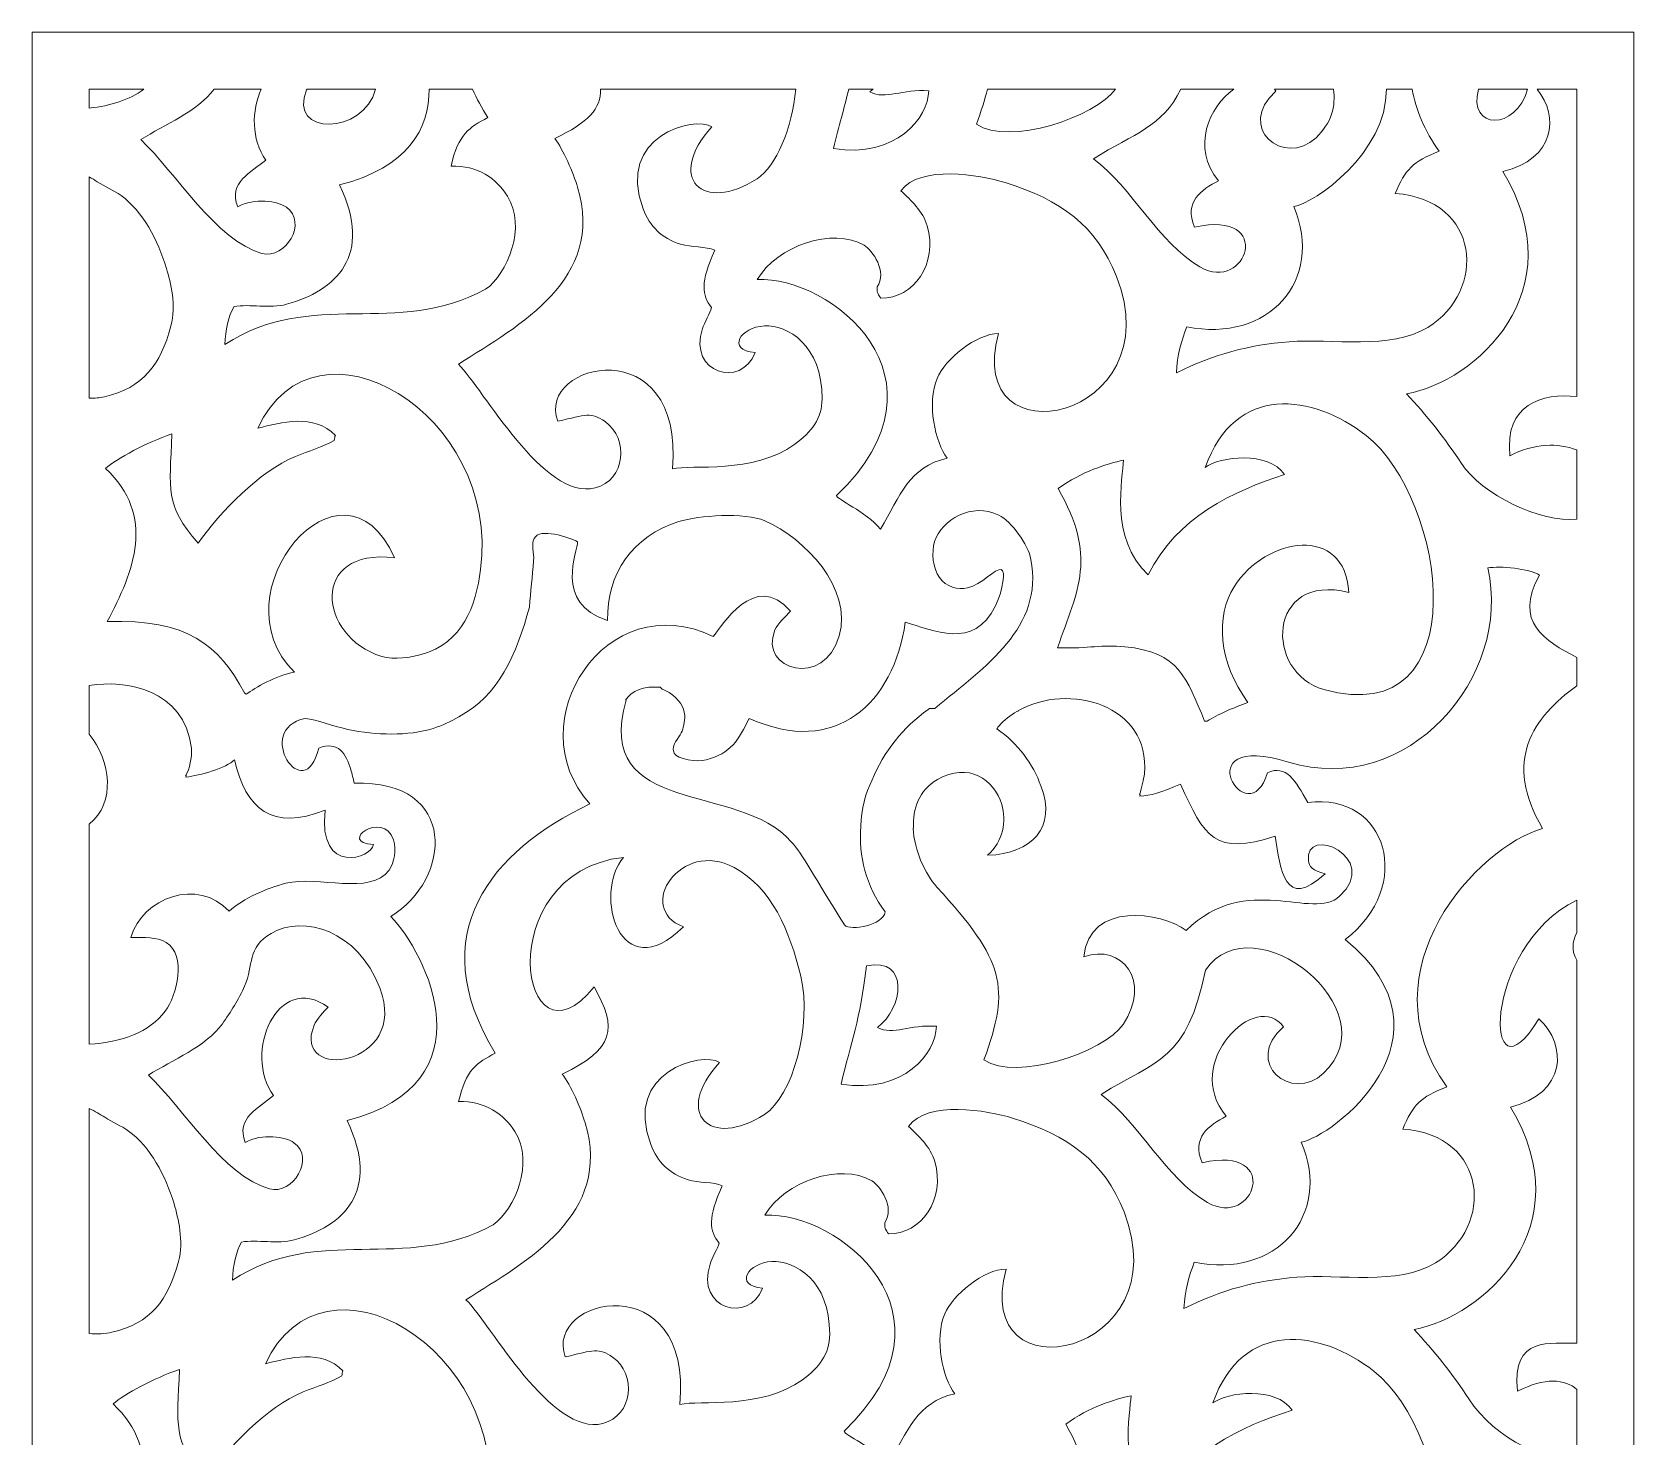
# Model space of a CAD drawing. Header units: centimetres. Extents: x 12.3 to 27.5, y -9.5 to 9.5.
# Drawn here: x 12.27 to 19.52, y 3.13 to 9.5 of the extents above; entities that cross this region are included whole.
import ezdxf

# ---------------------------------------------------------------- set-up
doc = ezdxf.new("R2010")
doc.units = ezdxf.units.CM
doc.header["$MEASUREMENT"] = 0
doc.layers.add('layer 1', color=7, linetype='Continuous')

msp = doc.modelspace()

# ---------------------------------------------------------------- linework, layer by layer
at = {"layer": 'layer 1', "color": 7, "lineweight": 9}
for points, knots in [([(12.26773, -9.50001), (12.26773, -9.50001), (12.26773, 9.50001), (12.26773, 9.50001), (12.26773, 9.50001), (12.26773, 9.50001), (19.52228, 9.50001), (19.52228, 9.50001), (19.52228, 9.50001), (19.52228, 9.50001), (19.52228, -9.50001), (19.52228, -9.50001), (19.52228, -9.50001), (19.52228, -9.50001), (12.26773, -9.50001), (12.26773, -9.50001)], [0, 0, 0, 0, 0.2, 0.2, 0.2, 0.2, 0.4, 0.4, 0.4, 0.4, 0.6, 0.6, 0.6, 0.6, 1, 1, 1, 1]), ([(12.52682, 9.15568), (12.62409, 9.16544), (12.70903, 9.19218), (12.77406, 9.24092), (12.77406, 9.24092), (12.77406, 9.24092), (12.52682, 9.24092), (12.52682, 9.24092), (12.52682, 9.24092), (12.52682, 9.24092), (12.52682, 9.15568), (12.52682, 9.15568)], [0, 0, 0, 0, 0.25, 0.25, 0.25, 0.25, 0.5, 0.5, 0.5, 0.5, 1, 1, 1, 1]), ([(13.09205, 9.24092), (13.01549, 9.13972), (12.86862, 9.08071), (12.76016, 9.01272), (12.76016, 9.01272), (12.91635, 8.86561), (13.10324, 8.5523), (13.3089, 8.49733), (13.3089, 8.49733), (13.41545, 8.46884), (13.51722, 8.63668), (13.41971, 8.70654), (13.41971, 8.70654), (13.38156, 8.73387), (13.27567, 8.75042), (13.19895, 8.70823), (13.19895, 8.70823), (13.15509, 8.81901), (13.26, 8.86358), (13.32647, 8.91979), (13.32647, 8.91979), (13.26048, 9.01273), (13.26133, 9.14535), (13.30554, 9.24092), (13.30554, 9.24092), (13.30554, 9.24092), (13.09205, 9.24092), (13.09205, 9.24092)], [0, 0, 0, 0, 0.125, 0.125, 0.125, 0.125, 0.25, 0.25, 0.25, 0.25, 0.375, 0.375, 0.375, 0.375, 0.5, 0.5, 0.5, 0.5, 0.625, 0.625, 0.625, 0.625, 0.75, 0.75, 0.75, 0.75, 1, 1, 1, 1]), ([(14.06639, 9.24092), (14.06753, 9.06187), (13.97056, 8.8875), (13.65993, 8.80735), (13.65993, 8.80735), (13.81548, 8.48544), (13.64254, 8.32763), (13.42032, 8.26637), (13.42032, 8.26637), (13.34626, 8.24595), (13.25228, 8.26873), (13.1824, 8.25643), (13.1824, 8.25643), (13.15693, 8.21361), (13.14345, 8.14906), (13.14109, 8.08398), (13.14109, 8.08398), (13.53362, 8.34151), (13.91743, 8.11467), (14.32204, 8.3346), (14.32204, 8.3346), (14.42071, 8.40444), (14.50856, 8.61694), (14.42049, 8.75673), (14.42049, 8.75673), (14.36975, 8.83727), (14.28584, 8.89594), (14.1655, 8.89281), (14.1655, 8.89281), (14.19785, 9.03883), (14.24882, 9.06818), (14.33154, 9.11252), (14.33154, 9.11252), (14.30445, 9.15638), (14.28173, 9.19917), (14.26295, 9.24092), (14.26295, 9.24092), (14.26295, 9.24092), (14.06639, 9.24092), (14.06639, 9.24092)], [0, 0, 0, 0, 0.0909091, 0.0909091, 0.0909091, 0.0909091, 0.1818182, 0.1818182, 0.1818182, 0.1818182, 0.2727273, 0.2727273, 0.2727273, 0.2727273, 0.3636364, 0.3636364, 0.3636364, 0.3636364, 0.4545455, 0.4545455, 0.4545455, 0.4545455, 0.5454545, 0.5454545, 0.5454545, 0.5454545, 0.6363636, 0.6363636, 0.6363636, 0.6363636, 0.7272727, 0.7272727, 0.7272727, 0.7272727, 0.8181818, 0.8181818, 0.8181818, 0.8181818, 1, 1, 1, 1]), ([(13.51199, 9.24092), (13.51165, 9.24016), (13.51132, 9.23941), (13.51102, 9.23867), (13.51102, 9.23867), (13.42337, 9.02571), (13.77009, 9.03433), (13.8239, 9.24092), (13.8239, 9.24092), (13.8239, 9.24092), (13.51199, 9.24092), (13.51199, 9.24092)], [0, 0, 0, 0, 0.25, 0.25, 0.25, 0.25, 0.5, 0.5, 0.5, 0.5, 1, 1, 1, 1]), ([(14.84221, 9.24092), (14.8461, 9.15436), (14.7855, 9.08945), (14.63491, 9.01758), (14.63491, 9.01758), (14.67369, 8.96733), (14.71903, 8.86238), (14.73853, 8.79648), (14.73853, 8.79648), (14.86143, 8.38094), (14.47931, 8.17206), (14.19847, 7.99539), (14.19847, 7.99539), (14.31121, 7.88387), (14.5842, 7.37512), (14.81797, 7.43466), (14.81797, 7.43466), (14.95503, 7.46956), (14.9727, 7.65842), (14.86281, 7.73493), (14.86281, 7.73493), (14.7994, 7.77907), (14.77779, 7.76693), (14.64814, 7.73629), (14.64814, 7.73629), (14.54857, 8.00639), (15.22434, 8.15497), (15.16753, 7.52094), (15.16753, 7.52094), (15.25539, 7.54174), (15.53356, 7.49566), (15.72256, 7.63274), (15.72256, 7.63274), (15.7982, 7.68762), (15.84526, 7.74971), (15.84572, 7.83855), (15.84572, 7.83855), (15.84698, 8.08355), (15.68742, 8.17304), (15.58409, 8.16861), (15.58409, 8.16861), (15.47748, 8.16405), (15.40865, 8.05964), (15.54203, 8.04738), (15.54203, 8.04738), (15.48074, 7.88526), (15.23756, 7.95199), (15.30386, 8.15673), (15.30386, 8.15673), (15.31132, 8.17977), (15.33842, 8.22948), (15.34535, 8.25161), (15.34535, 8.25161), (15.30061, 8.30706), (15.29352, 8.3658), (15.35934, 8.51153), (15.35934, 8.51153), (15.32018, 8.53007), (15.25184, 8.52391), (15.20477, 8.53864), (15.20477, 8.53864), (15.11799, 8.56579), (15.06625, 8.61871), (15.0356, 8.69863), (15.0356, 8.69863), (14.90852, 9.02998), (15.27116, 9.12183), (15.34654, 9.07037), (15.34654, 9.07037), (15.13589, 8.83801), (15.30473, 8.67655), (15.55101, 8.83515), (15.55101, 8.83515), (15.63885, 8.89171), (15.70974, 9.06533), (15.72641, 9.24092), (15.72641, 9.24092), (15.72641, 9.24092), (14.84221, 9.24092), (14.84221, 9.24092)], [0, 0, 0, 0, 0.047619, 0.047619, 0.047619, 0.047619, 0.0952381, 0.0952381, 0.0952381, 0.0952381, 0.1428571, 0.1428571, 0.1428571, 0.1428571, 0.1904762, 0.1904762, 0.1904762, 0.1904762, 0.2380952, 0.2380952, 0.2380952, 0.2380952, 0.2857143, 0.2857143, 0.2857143, 0.2857143, 0.3333333, 0.3333333, 0.3333333, 0.3333333, 0.3809524, 0.3809524, 0.3809524, 0.3809524, 0.4285714, 0.4285714, 0.4285714, 0.4285714, 0.4761905, 0.4761905, 0.4761905, 0.4761905, 0.5238095, 0.5238095, 0.5238095, 0.5238095, 0.5714286, 0.5714286, 0.5714286, 0.5714286, 0.6190476, 0.6190476, 0.6190476, 0.6190476, 0.6666667, 0.6666667, 0.6666667, 0.6666667, 0.7142857, 0.7142857, 0.7142857, 0.7142857, 0.7619048, 0.7619048, 0.7619048, 0.7619048, 0.8095238, 0.8095238, 0.8095238, 0.8095238, 0.8571429, 0.8571429, 0.8571429, 0.8571429, 0.9047619, 0.9047619, 0.9047619, 0.9047619, 1, 1, 1, 1]), ([(15.9663, 9.24092), (15.94551, 9.15335), (15.92234, 9.07788), (15.89739, 8.97177), (15.89739, 8.97177), (16.18255, 8.92801), (16.32591, 9.11178), (16.32894, 9.23405), (16.32894, 9.23405), (16.20897, 9.24446), (16.13414, 9.19003), (16.06153, 9.22929), (16.06153, 9.22929), (16.06664, 9.23286), (16.07159, 9.23676), (16.07637, 9.24092), (16.07637, 9.24092), (16.07637, 9.24092), (15.9663, 9.24092), (15.9663, 9.24092)], [0, 0, 0, 0, 0.1666667, 0.1666667, 0.1666667, 0.1666667, 0.3333333, 0.3333333, 0.3333333, 0.3333333, 0.5, 0.5, 0.5, 0.5, 0.6666667, 0.6666667, 0.6666667, 0.6666667, 1, 1, 1, 1]), ([(16.59399, 9.24092), (16.58265, 9.19308), (16.56593, 9.14088), (16.54454, 9.08181), (16.54454, 9.08181), (16.6918, 8.98286), (17.08453, 9.11508), (17.17363, 9.24092), (17.17363, 9.24092), (17.17363, 9.24092), (16.59399, 9.24092), (16.59399, 9.24092)], [0, 0, 0, 0, 0.25, 0.25, 0.25, 0.25, 0.5, 0.5, 0.5, 0.5, 1, 1, 1, 1]), ([(17.47042, 9.24092), (17.38551, 9.06901), (17.26158, 9.04236), (17.0747, 8.92556), (17.0747, 8.92556), (17.25034, 8.79319), (17.36959, 8.54502), (17.55669, 8.43591), (17.55669, 8.43591), (17.76782, 8.31279), (17.89893, 8.69838), (17.53212, 8.61599), (17.53212, 8.61599), (17.48336, 8.73018), (17.56207, 8.78516), (17.64147, 8.82619), (17.64147, 8.82619), (17.51574, 8.97784), (17.59928, 9.16272), (17.70956, 9.24092), (17.70956, 9.24092), (17.70956, 9.24092), (17.47042, 9.24092), (17.47042, 9.24092)], [0, 0, 0, 0, 0.1428571, 0.1428571, 0.1428571, 0.1428571, 0.2857143, 0.2857143, 0.2857143, 0.2857143, 0.4285714, 0.4285714, 0.4285714, 0.4285714, 0.5714286, 0.5714286, 0.5714286, 0.5714286, 0.7142857, 0.7142857, 0.7142857, 0.7142857, 1, 1, 1, 1]), ([(18.40124, 9.24092), (18.40282, 8.95303), (18.07714, 8.72397), (17.98149, 8.70958), (17.98149, 8.70958), (18.12298, 8.37476), (17.86565, 8.08947), (17.49682, 8.1647), (17.49682, 8.1647), (17.47428, 8.10479), (17.45268, 8.0346), (17.44994, 7.95586), (17.44994, 7.95586), (17.62377, 8.04093), (17.77666, 8.08248), (17.9609, 8.09707), (17.9609, 8.09707), (18.1518, 8.11218), (18.42028, 8.05821), (18.58855, 8.16197), (18.58855, 8.16197), (18.8578, 8.32797), (18.82697, 8.74082), (18.44129, 8.76841), (18.44129, 8.76841), (18.48569, 8.87679), (18.52084, 8.91371), (18.64029, 8.95981), (18.64029, 8.95981), (18.57337, 9.05372), (18.53457, 9.14832), (18.51748, 9.24092), (18.51748, 9.24092), (18.51748, 9.24092), (18.40124, 9.24092), (18.40124, 9.24092)], [0, 0, 0, 0, 0.1, 0.1, 0.1, 0.1, 0.2, 0.2, 0.2, 0.2, 0.3, 0.3, 0.3, 0.3, 0.4, 0.4, 0.4, 0.4, 0.5, 0.5, 0.5, 0.5, 0.6, 0.6, 0.6, 0.6, 0.7, 0.7, 0.7, 0.7, 0.8, 0.8, 0.8, 0.8, 1, 1, 1, 1]), ([(17.89368, 9.24092), (17.89615, 9.23799), (17.89856, 9.23495), (17.90087, 9.23166), (17.90087, 9.23166), (17.71573, 9.06959), (17.93766, 8.88389), (18.08235, 9.02107), (18.08235, 9.02107), (18.15259, 9.08765), (18.17331, 9.16506), (18.16109, 9.24092), (18.16109, 9.24092), (18.16109, 9.24092), (17.89368, 9.24092), (17.89368, 9.24092)], [0, 0, 0, 0, 0.2, 0.2, 0.2, 0.2, 0.4, 0.4, 0.4, 0.4, 0.6, 0.6, 0.6, 0.6, 1, 1, 1, 1]), ([(19.0835, 9.24092), (19.18525, 9.11776), (19.16437, 8.92329), (18.92828, 8.86817), (18.92828, 8.86817), (19.25724, 8.32515), (18.80529, 7.91711), (18.49196, 7.8606), (18.49196, 7.8606), (18.57957, 7.76888), (18.67088, 7.65327), (18.74055, 7.54562), (18.74055, 7.54562), (18.83272, 7.40318), (19.10086, 7.27695), (19.26319, 7.29275), (19.26319, 7.29275), (19.26319, 7.29275), (19.26319, 7.60655), (19.26319, 7.60655), (19.26319, 7.60655), (19.18054, 7.63993), (19.0688, 7.6367), (18.96079, 7.58066), (18.96079, 7.58066), (18.93343, 7.8138), (19.10825, 7.86564), (19.26319, 7.84809), (19.26319, 7.84809), (19.26319, 7.84809), (19.26319, 9.24092), (19.26319, 9.24092), (19.26319, 9.24092), (19.26319, 9.24092), (19.0835, 9.24092), (19.0835, 9.24092)], [0, 0, 0, 0, 0.1, 0.1, 0.1, 0.1, 0.2, 0.2, 0.2, 0.2, 0.3, 0.3, 0.3, 0.3, 0.4, 0.4, 0.4, 0.4, 0.5, 0.5, 0.5, 0.5, 0.6, 0.6, 0.6, 0.6, 0.7, 0.7, 0.7, 0.7, 0.8, 0.8, 0.8, 0.8, 1, 1, 1, 1]), ([(18.81832, 9.24092), (18.76843, 9.05634), (18.98915, 9.05101), (19.04037, 9.24092), (19.04037, 9.24092), (19.04037, 9.24092), (18.81832, 9.24092), (18.81832, 9.24092)], [0, 0, 0, 0, 0.3333333, 0.3333333, 0.3333333, 0.3333333, 1, 1, 1, 1]), ([(15.5521, 8.37829), (15.8803, 8.3958), (16.46833, 7.93448), (15.91103, 7.39982), (15.91103, 7.39982), (15.91235, 7.38144), (16.04103, 7.32994), (16.11018, 7.24823), (16.11018, 7.24823), (16.19946, 7.39986), (16.23949, 7.53051), (16.41201, 7.5693), (16.41201, 7.5693), (16.35698, 7.64059), (16.31979, 7.81779), (16.36658, 7.93095), (16.36658, 7.93095), (16.40216, 8.01705), (16.54476, 8.13454), (16.6449, 8.13399), (16.6449, 8.13399), (16.48159, 7.54208), (17.43476, 7.7382), (17.17877, 8.39276), (17.17877, 8.39276), (17.08893, 8.62244), (16.92453, 8.74065), (16.6743, 8.81784), (16.6743, 8.81784), (16.55825, 8.85362), (16.28967, 8.89968), (16.20274, 8.78061), (16.20274, 8.78061), (16.24836, 8.73698), (16.30203, 8.68908), (16.3217, 8.622), (16.3217, 8.622), (16.37186, 8.45099), (16.26027, 8.29099), (16.11165, 8.29432), (16.11165, 8.29432), (16.10066, 8.31173), (16.09402, 8.31338), (16.09478, 8.34504), (16.09478, 8.34504), (16.14285, 8.41264), (16.07345, 8.51203), (16.03604, 8.53396), (16.03604, 8.53396), (15.89412, 8.61713), (15.64144, 8.53185), (15.5521, 8.37829)], [0, 0, 0, 0, 0.0714286, 0.0714286, 0.0714286, 0.0714286, 0.1428571, 0.1428571, 0.1428571, 0.1428571, 0.2142857, 0.2142857, 0.2142857, 0.2142857, 0.2857143, 0.2857143, 0.2857143, 0.2857143, 0.3571429, 0.3571429, 0.3571429, 0.3571429, 0.4285714, 0.4285714, 0.4285714, 0.4285714, 0.5, 0.5, 0.5, 0.5, 0.5714286, 0.5714286, 0.5714286, 0.5714286, 0.6428571, 0.6428571, 0.6428571, 0.6428571, 0.7142857, 0.7142857, 0.7142857, 0.7142857, 0.7857143, 0.7857143, 0.7857143, 0.7857143, 0.8571429, 0.8571429, 0.8571429, 0.8571429, 1, 1, 1, 1]), ([(12.52682, 7.8406), (12.55103, 7.8405), (12.57443, 7.84298), (12.59551, 7.84779), (12.59551, 7.84779), (12.77047, 7.88769), (12.85044, 7.99326), (12.89674, 8.16838), (12.89674, 8.16838), (12.92111, 8.26057), (12.89618, 8.36507), (12.87653, 8.42933), (12.87653, 8.42933), (12.83718, 8.55804), (12.76992, 8.68709), (12.67094, 8.75936), (12.67094, 8.75936), (12.63676, 8.7843), (12.59925, 8.79795), (12.56302, 8.82173), (12.56302, 8.82173), (12.55158, 8.82923), (12.53946, 8.83646), (12.52682, 8.84343), (12.52682, 8.84343), (12.52682, 8.84343), (12.52682, 7.8406), (12.52682, 7.8406)], [0, 0, 0, 0, 0.125, 0.125, 0.125, 0.125, 0.25, 0.25, 0.25, 0.25, 0.375, 0.375, 0.375, 0.375, 0.5, 0.5, 0.5, 0.5, 0.625, 0.625, 0.625, 0.625, 0.75, 0.75, 0.75, 0.75, 1, 1, 1, 1]), ([(12.60026, 7.52331), (12.83083, 7.30721), (12.72864, 7.05634), (12.60849, 6.82871), (12.60849, 6.82871), (12.97007, 6.84175), (13.1136, 6.72255), (13.22989, 6.50613), (13.22989, 6.50613), (13.23199, 6.50375), (13.23426, 6.50155), (13.23676, 6.49956), (13.23676, 6.49956), (13.28007, 6.52832), (13.37102, 6.58611), (13.45642, 6.59973), (13.45642, 6.59973), (13.09226, 6.95587), (13.67453, 7.6482), (13.90926, 7.11828), (13.90926, 7.11828), (13.52382, 7.16394), (13.56083, 6.76085), (13.85126, 6.67105), (13.85126, 6.67105), (13.90884, 6.65325), (13.98544, 6.66757), (14.02966, 6.67983), (14.02966, 6.67983), (14.21866, 6.7322), (14.27805, 6.9004), (14.29905, 7.06436), (14.29905, 7.06436), (14.38987, 7.77354), (13.55071, 8.26894), (13.29052, 7.70525), (13.29052, 7.70525), (13.39546, 7.73122), (13.54528, 7.77331), (13.64137, 7.67277), (13.64137, 7.67277), (13.63757, 7.6682), (13.63934, 7.65781), (13.63618, 7.65002), (13.63618, 7.65002), (13.58423, 7.61945), (13.52071, 7.60258), (13.46057, 7.57721), (13.46057, 7.57721), (13.29493, 7.50734), (13.12487, 7.33026), (13.0198, 7.18449), (13.0198, 7.18449), (12.86661, 7.36099), (12.89204, 7.42166), (12.9009, 7.67892), (12.9009, 7.67892), (12.78785, 7.64184), (12.65166, 7.56684), (12.60026, 7.52331)], [0, 0, 0, 0, 0.0625, 0.0625, 0.0625, 0.0625, 0.125, 0.125, 0.125, 0.125, 0.1875, 0.1875, 0.1875, 0.1875, 0.25, 0.25, 0.25, 0.25, 0.3125, 0.3125, 0.3125, 0.3125, 0.375, 0.375, 0.375, 0.375, 0.4375, 0.4375, 0.4375, 0.4375, 0.5, 0.5, 0.5, 0.5, 0.5625, 0.5625, 0.5625, 0.5625, 0.625, 0.625, 0.625, 0.625, 0.6875, 0.6875, 0.6875, 0.6875, 0.75, 0.75, 0.75, 0.75, 0.8125, 0.8125, 0.8125, 0.8125, 0.875, 0.875, 0.875, 0.875, 1, 1, 1, 1]), ([(16.91468, 7.43158), (17.09131, 7.12389), (17.00661, 6.97778), (16.91122, 6.7099), (16.91122, 6.7099), (17.06339, 6.70584), (17.10624, 6.72612), (17.2173, 6.71515), (17.2173, 6.71515), (17.46292, 6.69092), (17.49685, 6.57354), (17.57806, 6.37785), (17.57806, 6.37785), (17.58167, 6.37747), (17.58549, 6.37742), (17.58934, 6.37766), (17.58934, 6.37766), (17.63565, 6.40741), (17.711, 6.44057), (17.77414, 6.46223), (17.77414, 6.46223), (17.63898, 6.64507), (17.62836, 6.85419), (17.71122, 6.98619), (17.71122, 6.98619), (17.85484, 7.215), (18.21494, 7.26894), (18.23105, 6.96126), (18.23105, 6.96126), (17.85997, 7.0534), (17.84625, 6.59669), (18.11839, 6.52124), (18.11839, 6.52124), (18.81944, 6.3269), (18.67375, 7.38597), (18.31005, 7.67172), (18.31005, 7.67172), (18.06912, 7.86097), (17.71572, 7.90906), (17.58076, 7.52743), (17.58076, 7.52743), (17.64576, 7.57689), (17.86728, 7.60409), (17.9397, 7.49464), (17.9397, 7.49464), (17.70976, 7.42184), (17.44988, 7.30011), (17.32283, 7.04072), (17.32283, 7.04072), (17.14441, 7.20442), (17.20763, 7.4842), (17.2106, 7.56046), (17.2106, 7.56046), (17.13586, 7.54361), (17.02173, 7.50982), (16.91468, 7.43158)], [0, 0, 0, 0, 0.0666667, 0.0666667, 0.0666667, 0.0666667, 0.1333333, 0.1333333, 0.1333333, 0.1333333, 0.2, 0.2, 0.2, 0.2, 0.2666667, 0.2666667, 0.2666667, 0.2666667, 0.3333333, 0.3333333, 0.3333333, 0.3333333, 0.4, 0.4, 0.4, 0.4, 0.4666667, 0.4666667, 0.4666667, 0.4666667, 0.5333333, 0.5333333, 0.5333333, 0.5333333, 0.6, 0.6, 0.6, 0.6, 0.6666667, 0.6666667, 0.6666667, 0.6666667, 0.7333333, 0.7333333, 0.7333333, 0.7333333, 0.8, 0.8, 0.8, 0.8, 0.8666667, 0.8666667, 0.8666667, 0.8666667, 1, 1, 1, 1]), ([(16.02102, 5.90161), (16.02266, 5.9798), (16.04145, 6.04931), (16.07216, 6.11259), (16.07216, 6.11259), (16.12459, 6.23887), (16.21323, 6.35192), (16.32571, 6.43087), (16.32571, 6.43087), (16.32571, 6.43087), (16.33215, 6.43537), (16.33215, 6.43537), (16.33215, 6.43537), (16.33215, 6.43537), (16.35556, 6.43473), (16.35556, 6.43473), (16.35556, 6.43473), (16.58867, 6.62925), (16.84847, 6.80087), (16.79161, 7.11064), (16.79161, 7.11064), (16.77951, 7.1766), (16.7021, 7.28378), (16.6464, 7.31108), (16.6464, 7.31108), (16.52253, 7.37176), (16.38658, 7.28971), (16.35529, 7.19122), (16.35529, 7.19122), (16.33965, 7.14197), (16.34718, 7.07072), (16.37732, 7.02824), (16.37732, 7.02824), (16.40745, 6.98578), (16.46021, 6.97209), (16.50482, 6.98151), (16.50482, 6.98151), (16.56524, 6.99428), (16.63243, 7.07332), (16.65732, 7.06466), (16.65732, 7.06466), (16.67665, 7.05793), (16.66704, 6.97841), (16.63049, 6.90038), (16.63049, 6.90038), (16.53521, 6.69697), (16.3457, 6.79193), (16.22215, 6.82585), (16.22215, 6.82585), (16.16982, 6.46171), (15.90958, 6.21213), (15.51464, 6.39061), (15.51464, 6.39061), (15.47041, 6.2946), (15.43046, 6.23088), (15.32066, 6.20219), (15.32066, 6.20219), (15.28189, 6.19207), (15.18909, 6.20485), (15.17534, 6.23362), (15.17534, 6.23362), (15.17534, 6.23362), (15.17613, 6.23503), (15.17613, 6.23503), (15.17613, 6.23503), (15.17521, 6.23626), (15.17442, 6.23754), (15.1738, 6.23883), (15.1738, 6.23883), (15.16029, 6.26662), (15.19846, 6.30331), (15.20815, 6.32468), (15.20815, 6.32468), (15.21772, 6.34575), (15.22317, 6.37473), (15.22421, 6.40423), (15.22421, 6.40423), (15.21925, 6.44254), (15.19873, 6.47834), (15.15324, 6.50719), (15.15324, 6.50719), (15.13575, 6.51828), (15.12552, 6.51712), (15.11279, 6.53115), (15.11279, 6.53115), (15.03694, 6.53887), (14.98492, 6.51501), (14.95484, 6.47341), (14.95484, 6.47341), (14.95484, 6.47341), (14.95833, 6.47331), (14.95833, 6.47331), (14.95833, 6.47331), (14.80731, 5.93964), (15.47086, 6.10486), (15.70617, 5.83126), (15.70617, 5.83126), (15.75577, 5.77885), (15.81182, 5.66845), (15.94701, 5.45458), (15.94701, 5.45458), (15.97606, 5.42574), (16.12183, 5.45378), (16.13135, 5.51343), (16.13135, 5.51343), (16.04361, 5.63107), (16.01098, 5.76738), (16.02102, 5.90161)], [0, 0, 0, 0, 0.0357143, 0.0357143, 0.0357143, 0.0357143, 0.0714286, 0.0714286, 0.0714286, 0.0714286, 0.1071429, 0.1071429, 0.1071429, 0.1071429, 0.1428571, 0.1428571, 0.1428571, 0.1428571, 0.1785714, 0.1785714, 0.1785714, 0.1785714, 0.2142857, 0.2142857, 0.2142857, 0.2142857, 0.25, 0.25, 0.25, 0.25, 0.2857143, 0.2857143, 0.2857143, 0.2857143, 0.3214286, 0.3214286, 0.3214286, 0.3214286, 0.3571429, 0.3571429, 0.3571429, 0.3571429, 0.3928571, 0.3928571, 0.3928571, 0.3928571, 0.4285714, 0.4285714, 0.4285714, 0.4285714, 0.4642857, 0.4642857, 0.4642857, 0.4642857, 0.5, 0.5, 0.5, 0.5, 0.5357143, 0.5357143, 0.5357143, 0.5357143, 0.5714286, 0.5714286, 0.5714286, 0.5714286, 0.6071429, 0.6071429, 0.6071429, 0.6071429, 0.6428571, 0.6428571, 0.6428571, 0.6428571, 0.6785714, 0.6785714, 0.6785714, 0.6785714, 0.7142857, 0.7142857, 0.7142857, 0.7142857, 0.75, 0.75, 0.75, 0.75, 0.7857143, 0.7857143, 0.7857143, 0.7857143, 0.8214286, 0.8214286, 0.8214286, 0.8214286, 0.8571429, 0.8571429, 0.8571429, 0.8571429, 0.8928571, 0.8928571, 0.8928571, 0.8928571, 0.9285714, 0.9285714, 0.9285714, 0.9285714, 1, 1, 1, 1]), ([(14.79398, 6.00317), (14.46029, 6.37501), (14.87068, 6.99474), (15.35215, 6.76209), (15.35215, 6.76209), (15.39245, 6.80476), (15.5377, 7.06525), (15.70246, 6.87576), (15.70246, 6.87576), (15.68068, 6.85287), (15.64367, 6.82069), (15.63161, 6.79092), (15.63161, 6.79092), (15.55686, 6.60642), (15.85763, 6.5259), (15.92323, 6.76459), (15.92323, 6.76459), (15.98301, 6.98209), (15.76972, 7.20483), (15.58588, 7.28554), (15.58588, 7.28554), (15.49479, 7.32553), (15.28495, 7.30924), (15.1975, 7.28256), (15.1975, 7.28256), (14.98965, 7.21916), (14.86758, 7.04318), (14.87449, 6.83466), (14.87449, 6.83466), (14.62342, 6.91027), (14.74335, 7.15349), (14.73813, 7.19019), (14.73813, 7.19019), (14.7001, 7.21014), (14.56519, 7.25764), (14.54209, 7.20474), (14.54209, 7.20474), (14.5273, 7.18135), (14.54208, 7.13763), (14.53932, 7.10431), (14.53932, 7.10431), (14.53282, 7.03445), (14.52632, 6.96456), (14.51983, 6.89471), (14.51983, 6.89471), (14.4633, 6.68157), (14.3781, 6.48928), (14.20022, 6.39814), (14.20022, 6.39814), (14.16475, 6.37595), (14.12619, 6.35787), (14.08436, 6.34484), (14.08436, 6.34484), (13.97051, 6.30935), (13.82522, 6.3139), (13.69819, 6.34068), (13.69819, 6.34068), (13.62541, 6.35603), (13.55956, 6.38479), (13.50482, 6.39013), (13.50482, 6.39013), (13.26782, 6.34218), (13.50078, 5.98181), (13.56626, 6.2558), (13.56626, 6.2558), (13.65357, 6.29077), (13.69146, 6.22836), (13.71123, 6.15956), (13.71123, 6.15956), (13.71758, 6.1386), (13.72216, 6.11682), (13.72586, 6.09684), (13.72586, 6.09684), (14.20168, 6.11354), (14.16767, 5.65897), (13.89238, 5.49304), (13.89238, 5.49304), (14.05469, 5.32537), (14.34902, 4.73775), (13.6942, 4.5688), (13.6942, 4.5688), (13.84975, 4.24688), (13.67681, 4.08907), (13.45459, 4.02781), (13.45459, 4.02781), (13.38053, 4.0074), (13.28655, 4.03017), (13.21667, 4.01787), (13.21667, 4.01787), (13.1912, 3.97505), (13.17771, 3.9105), (13.17536, 3.84542), (13.17536, 3.84542), (13.56789, 4.10296), (13.9517, 3.87611), (14.35631, 4.09604), (14.35631, 4.09604), (14.45498, 4.16588), (14.54283, 4.37839), (14.45476, 4.51817), (14.45476, 4.51817), (14.40402, 4.59871), (14.32011, 4.65738), (14.19977, 4.65425), (14.19977, 4.65425), (14.23212, 4.80027), (14.28309, 4.82963), (14.36581, 4.87396), (14.36581, 4.87396), (14.03347, 5.41212), (14.34719, 5.79094), (14.79398, 6.00317)], [0, 0, 0, 0, 0.0344828, 0.0344828, 0.0344828, 0.0344828, 0.0689655, 0.0689655, 0.0689655, 0.0689655, 0.1034483, 0.1034483, 0.1034483, 0.1034483, 0.137931, 0.137931, 0.137931, 0.137931, 0.1724138, 0.1724138, 0.1724138, 0.1724138, 0.2068966, 0.2068966, 0.2068966, 0.2068966, 0.2413793, 0.2413793, 0.2413793, 0.2413793, 0.2758621, 0.2758621, 0.2758621, 0.2758621, 0.3103448, 0.3103448, 0.3103448, 0.3103448, 0.3448276, 0.3448276, 0.3448276, 0.3448276, 0.3793103, 0.3793103, 0.3793103, 0.3793103, 0.4137931, 0.4137931, 0.4137931, 0.4137931, 0.4482759, 0.4482759, 0.4482759, 0.4482759, 0.4827586, 0.4827586, 0.4827586, 0.4827586, 0.5172414, 0.5172414, 0.5172414, 0.5172414, 0.5517241, 0.5517241, 0.5517241, 0.5517241, 0.5862069, 0.5862069, 0.5862069, 0.5862069, 0.6206897, 0.6206897, 0.6206897, 0.6206897, 0.6551724, 0.6551724, 0.6551724, 0.6551724, 0.6896552, 0.6896552, 0.6896552, 0.6896552, 0.7241379, 0.7241379, 0.7241379, 0.7241379, 0.7586207, 0.7586207, 0.7586207, 0.7586207, 0.7931034, 0.7931034, 0.7931034, 0.7931034, 0.8275862, 0.8275862, 0.8275862, 0.8275862, 0.862069, 0.862069, 0.862069, 0.862069, 0.8965517, 0.8965517, 0.8965517, 0.8965517, 0.9310345, 0.9310345, 0.9310345, 0.9310345, 1, 1, 1, 1]), ([(19.26319, 6.6664), (19.12038, 6.74247), (18.97405, 6.82554), (19.09496, 7.03971), (19.09496, 7.03971), (19.04912, 7.06802), (18.91532, 7.08268), (18.85994, 7.0718), (18.85994, 7.0718), (18.97385, 6.5789), (18.49678, 6.02788), (17.95855, 6.19218), (17.95855, 6.19218), (17.47757, 6.33892), (17.77848, 5.85427), (17.86224, 6.14437), (17.86224, 6.14437), (17.94813, 6.18249), (17.98864, 6.11003), (18.04541, 6.00878), (18.04541, 6.00878), (18.40585, 6.05688), (18.52954, 5.62991), (18.21468, 5.38829), (18.21468, 5.38829), (18.75457, 4.94721), (18.15195, 4.49151), (18.01576, 4.47103), (18.01576, 4.47103), (18.15725, 4.1362), (17.89992, 3.85091), (17.53109, 3.92615), (17.53109, 3.92615), (17.50855, 3.86623), (17.48695, 3.79605), (17.48421, 3.7173), (17.48421, 3.7173), (17.65804, 3.80237), (17.81092, 3.84393), (17.99517, 3.85851), (17.99517, 3.85851), (18.18607, 3.87363), (18.45455, 3.81965), (18.62282, 3.92341), (18.62282, 3.92341), (18.89207, 4.08941), (18.86125, 4.50227), (18.47556, 4.52985), (18.47556, 4.52985), (18.51996, 4.63824), (18.55512, 4.67515), (18.67456, 4.72125), (18.67456, 4.72125), (18.29481, 5.25417), (18.81717, 5.80959), (19.10873, 5.89183), (19.10873, 5.89183), (18.92591, 6.19699), (19.06723, 6.39834), (19.26319, 6.53757), (19.26319, 6.53757), (19.26319, 6.53757), (19.26319, 6.6664), (19.26319, 6.6664)], [0, 0, 0, 0, 0.0588235, 0.0588235, 0.0588235, 0.0588235, 0.1176471, 0.1176471, 0.1176471, 0.1176471, 0.1764706, 0.1764706, 0.1764706, 0.1764706, 0.2352941, 0.2352941, 0.2352941, 0.2352941, 0.2941176, 0.2941176, 0.2941176, 0.2941176, 0.3529412, 0.3529412, 0.3529412, 0.3529412, 0.4117647, 0.4117647, 0.4117647, 0.4117647, 0.4705882, 0.4705882, 0.4705882, 0.4705882, 0.5294118, 0.5294118, 0.5294118, 0.5294118, 0.5882353, 0.5882353, 0.5882353, 0.5882353, 0.6470588, 0.6470588, 0.6470588, 0.6470588, 0.7058824, 0.7058824, 0.7058824, 0.7058824, 0.7647059, 0.7647059, 0.7647059, 0.7647059, 0.8235294, 0.8235294, 0.8235294, 0.8235294, 0.8823529, 0.8823529, 0.8823529, 0.8823529, 1, 1, 1, 1]), ([(12.52682, 4.91442), (12.67476, 4.92314), (12.79767, 4.96769), (12.87097, 5.06442), (12.87097, 5.06442), (12.92374, 5.13403), (12.96976, 5.31821), (12.87498, 5.37494), (12.87498, 5.37494), (12.83052, 5.40155), (12.77779, 5.39725), (12.71571, 5.39762), (12.71571, 5.39762), (12.76653, 5.57896), (13.01944, 5.67026), (13.1599, 5.51668), (13.1599, 5.51668), (13.22728, 5.57615), (13.33138, 5.62163), (13.41687, 5.64321), (13.41687, 5.64321), (13.56524, 5.68068), (13.79928, 5.58494), (13.88449, 5.7034), (13.88449, 5.7034), (13.9086, 5.73691), (13.9193, 5.79458), (13.90448, 5.83992), (13.90448, 5.83992), (13.85877, 5.97971), (13.64687, 5.8257), (13.81347, 5.81881), (13.81347, 5.81881), (13.81102, 5.76046), (13.56077, 5.67098), (13.5946, 5.97523), (13.5946, 5.97523), (13.35921, 5.87797), (13.23214, 5.97987), (13.18522, 6.20292), (13.18522, 6.20292), (13.14662, 6.1659), (13.02856, 6.13161), (12.96466, 6.1245), (12.96466, 6.1245), (12.9657, 6.12641), (12.96656, 6.12833), (12.96754, 6.13024), (12.96754, 6.13024), (12.96754, 6.13024), (12.96312, 6.12971), (12.96312, 6.12971), (12.96312, 6.12971), (12.98262, 6.16562), (12.99123, 6.20924), (12.9903, 6.25479), (12.9903, 6.25479), (12.95395, 6.52502), (12.6951, 6.56564), (12.52682, 6.53996), (12.52682, 6.53996), (12.52682, 6.53996), (12.52682, 6.31853), (12.52682, 6.31853), (12.52682, 6.31853), (12.62452, 6.19724), (12.64799, 6.00931), (12.52682, 5.91069), (12.52682, 5.91069), (12.52682, 5.91069), (12.52682, 4.91442), (12.52682, 4.91442)], [0, 0, 0, 0, 0.0526316, 0.0526316, 0.0526316, 0.0526316, 0.1052632, 0.1052632, 0.1052632, 0.1052632, 0.1578947, 0.1578947, 0.1578947, 0.1578947, 0.2105263, 0.2105263, 0.2105263, 0.2105263, 0.2631579, 0.2631579, 0.2631579, 0.2631579, 0.3157895, 0.3157895, 0.3157895, 0.3157895, 0.3684211, 0.3684211, 0.3684211, 0.3684211, 0.4210526, 0.4210526, 0.4210526, 0.4210526, 0.4736842, 0.4736842, 0.4736842, 0.4736842, 0.5263158, 0.5263158, 0.5263158, 0.5263158, 0.5789474, 0.5789474, 0.5789474, 0.5789474, 0.6315789, 0.6315789, 0.6315789, 0.6315789, 0.6842105, 0.6842105, 0.6842105, 0.6842105, 0.7368421, 0.7368421, 0.7368421, 0.7368421, 0.7894737, 0.7894737, 0.7894737, 0.7894737, 0.8421053, 0.8421053, 0.8421053, 0.8421053, 0.8947368, 0.8947368, 0.8947368, 0.8947368, 1, 1, 1, 1]), ([(17.89672, 5.85697), (17.62577, 5.76866), (17.57666, 5.85048), (17.46925, 6.09261), (17.46925, 6.09261), (17.38205, 6.05586), (17.32924, 6.03924), (17.28502, 6.03831), (17.28502, 6.03831), (17.28558, 6.0401), (17.28604, 6.04183), (17.28659, 6.04361), (17.28659, 6.04361), (17.28659, 6.04361), (17.28348, 6.04352), (17.28348, 6.04352), (17.28348, 6.04352), (17.2929, 6.08266), (17.30103, 6.11229), (17.30572, 6.13893), (17.30572, 6.13893), (17.33335, 6.45355), (16.9618, 6.55582), (16.7319, 6.42434), (16.7319, 6.42434), (16.7319, 6.42434), (16.73613, 6.42422), (16.73613, 6.42422), (16.73613, 6.42422), (16.73326, 6.42346), (16.73049, 6.4227), (16.7278, 6.42191), (16.7278, 6.42191), (16.69802, 6.4044), (16.67069, 6.38293), (16.64705, 6.3574), (16.64705, 6.3574), (16.64386, 6.35277), (16.64062, 6.34778), (16.6373, 6.3424), (16.6373, 6.3424), (16.73078, 6.27905), (16.80387, 6.1815), (16.83579, 6.08473), (16.83579, 6.08473), (16.91057, 5.89389), (16.79531, 5.77877), (16.59527, 5.77016), (16.59527, 5.77016), (16.6658, 5.83491), (16.6811, 5.92478), (16.65931, 6.00103), (16.65931, 6.00103), (16.6243, 6.1138), (16.50757, 6.19426), (16.36889, 6.11386), (16.36889, 6.11386), (16.28448, 6.06493), (16.25578, 5.98078), (16.25916, 5.89328), (16.25916, 5.89328), (16.25916, 5.89328), (16.25785, 5.89332), (16.25785, 5.89332), (16.25785, 5.89332), (16.26325, 5.79115), (16.31164, 5.68529), (16.36565, 5.62624), (16.36565, 5.62624), (16.67265, 5.29061), (16.69883, 5.17468), (16.57881, 4.84326), (16.57881, 4.84326), (16.72671, 4.74387), (17.12229, 4.87769), (17.20909, 5.00401), (17.20909, 5.00401), (17.33918, 5.20013), (17.20427, 5.37198), (17.03026, 5.31045), (17.03026, 5.31045), (17.05676, 5.56368), (17.38005, 5.51244), (17.49496, 5.4301), (17.49496, 5.4301), (17.76779, 5.69759), (18.06733, 5.47142), (18.18902, 5.58454), (18.18902, 5.58454), (18.37894, 5.76108), (18.02826, 5.91315), (18.04779, 5.74495), (18.04779, 5.74495), (18.0504, 5.72252), (18.066, 5.6997), (18.12332, 5.68685), (18.12332, 5.68685), (17.94038, 5.51565), (17.92169, 5.70826), (17.89672, 5.85697)], [0, 0, 0, 0, 0.0384615, 0.0384615, 0.0384615, 0.0384615, 0.0769231, 0.0769231, 0.0769231, 0.0769231, 0.1153846, 0.1153846, 0.1153846, 0.1153846, 0.1538462, 0.1538462, 0.1538462, 0.1538462, 0.1923077, 0.1923077, 0.1923077, 0.1923077, 0.2307692, 0.2307692, 0.2307692, 0.2307692, 0.2692308, 0.2692308, 0.2692308, 0.2692308, 0.3076923, 0.3076923, 0.3076923, 0.3076923, 0.3461538, 0.3461538, 0.3461538, 0.3461538, 0.3846154, 0.3846154, 0.3846154, 0.3846154, 0.4230769, 0.4230769, 0.4230769, 0.4230769, 0.4615385, 0.4615385, 0.4615385, 0.4615385, 0.5, 0.5, 0.5, 0.5, 0.5384615, 0.5384615, 0.5384615, 0.5384615, 0.5769231, 0.5769231, 0.5769231, 0.5769231, 0.6153846, 0.6153846, 0.6153846, 0.6153846, 0.6538462, 0.6538462, 0.6538462, 0.6538462, 0.6923077, 0.6923077, 0.6923077, 0.6923077, 0.7307692, 0.7307692, 0.7307692, 0.7307692, 0.7692308, 0.7692308, 0.7692308, 0.7692308, 0.8076923, 0.8076923, 0.8076923, 0.8076923, 0.8461538, 0.8461538, 0.8461538, 0.8461538, 0.8846154, 0.8846154, 0.8846154, 0.8846154, 0.9230769, 0.9230769, 0.9230769, 0.9230769, 1, 1, 1, 1]), ([(14.23274, 3.75684), (14.34548, 3.64532), (14.61847, 3.13656), (14.85224, 3.1961), (14.85224, 3.1961), (14.9893, 3.23101), (15.00697, 3.41986), (14.89708, 3.49637), (14.89708, 3.49637), (14.83367, 3.54051), (14.81205, 3.52837), (14.68241, 3.49773), (14.68241, 3.49773), (14.58284, 3.76783), (15.25861, 3.91642), (15.2018, 3.28239), (15.2018, 3.28239), (15.28966, 3.30319), (15.56783, 3.2571), (15.75683, 3.39419), (15.75683, 3.39419), (15.83247, 3.44906), (15.87953, 3.51115), (15.87999, 3.59999), (15.87999, 3.59999), (15.88125, 3.84499), (15.72169, 3.93449), (15.61836, 3.93005), (15.61836, 3.93005), (15.51175, 3.92549), (15.44292, 3.82109), (15.5763, 3.80883), (15.5763, 3.80883), (15.51501, 3.64671), (15.27183, 3.71344), (15.33813, 3.91818), (15.33813, 3.91818), (15.3456, 3.94121), (15.37269, 3.99092), (15.37962, 4.01306), (15.37962, 4.01306), (15.33487, 4.0685), (15.32779, 4.12725), (15.39361, 4.27297), (15.39361, 4.27297), (15.35445, 4.29152), (15.28611, 4.28536), (15.23904, 4.30008), (15.23904, 4.30008), (15.15226, 4.32724), (15.10052, 4.38016), (15.06986, 4.46007), (15.06986, 4.46007), (14.94279, 4.79143), (15.30543, 4.88327), (15.38081, 4.83181), (15.38081, 4.83181), (15.17016, 4.59945), (15.339, 4.43799), (15.58528, 4.5966), (15.58528, 4.5966), (15.71121, 4.67768), (15.80234, 4.99934), (15.74875, 5.2225), (15.74875, 5.2225), (15.69894, 5.42979), (15.61752, 5.62264), (15.44714, 5.71507), (15.44714, 5.71507), (15.20739, 5.84511), (14.99603, 5.53085), (15.21727, 5.44592), (15.21727, 5.44592), (14.9303, 5.16276), (14.80673, 5.59384), (14.9459, 5.76089), (14.9459, 5.76089), (14.33407, 5.69128), (14.47747, 4.75501), (14.81323, 5.17411), (14.81323, 5.17411), (14.92007, 4.98666), (14.90451, 4.89133), (14.66918, 4.77903), (14.66918, 4.77903), (14.70796, 4.72878), (14.7533, 4.62382), (14.7728, 4.55792), (14.7728, 4.55792), (14.8957, 4.14238), (14.51358, 3.9335), (14.23274, 3.75684)], [0, 0, 0, 0, 0.0416667, 0.0416667, 0.0416667, 0.0416667, 0.0833333, 0.0833333, 0.0833333, 0.0833333, 0.125, 0.125, 0.125, 0.125, 0.1666667, 0.1666667, 0.1666667, 0.1666667, 0.2083333, 0.2083333, 0.2083333, 0.2083333, 0.25, 0.25, 0.25, 0.25, 0.2916667, 0.2916667, 0.2916667, 0.2916667, 0.3333333, 0.3333333, 0.3333333, 0.3333333, 0.375, 0.375, 0.375, 0.375, 0.4166667, 0.4166667, 0.4166667, 0.4166667, 0.4583333, 0.4583333, 0.4583333, 0.4583333, 0.5, 0.5, 0.5, 0.5, 0.5416667, 0.5416667, 0.5416667, 0.5416667, 0.5833333, 0.5833333, 0.5833333, 0.5833333, 0.625, 0.625, 0.625, 0.625, 0.6666667, 0.6666667, 0.6666667, 0.6666667, 0.7083333, 0.7083333, 0.7083333, 0.7083333, 0.75, 0.75, 0.75, 0.75, 0.7916667, 0.7916667, 0.7916667, 0.7916667, 0.8333333, 0.8333333, 0.8333333, 0.8333333, 0.875, 0.875, 0.875, 0.875, 0.9166667, 0.9166667, 0.9166667, 0.9166667, 1, 1, 1, 1]), ([(17.56639, 4.37743), (17.51763, 4.49163), (17.59634, 4.5466), (17.67574, 4.58764), (17.67574, 4.58764), (17.47273, 4.83251), (17.81532, 5.16415), (17.93514, 4.9931), (17.93514, 4.9931), (17.75, 4.83103), (17.97193, 4.64534), (18.11662, 4.78252), (18.11662, 4.78252), (18.42094, 5.07097), (17.79717, 5.56275), (17.58128, 5.25011), (17.58128, 5.25011), (17.49969, 4.83795), (17.36203, 4.84518), (17.10897, 4.687), (17.10897, 4.687), (17.28461, 4.55463), (17.40386, 4.30646), (17.59096, 4.19735), (17.59096, 4.19735), (17.80209, 4.07423), (17.9332, 4.45982), (17.56639, 4.37743)], [0, 0, 0, 0, 0.125, 0.125, 0.125, 0.125, 0.25, 0.25, 0.25, 0.25, 0.375, 0.375, 0.375, 0.375, 0.5, 0.5, 0.5, 0.5, 0.625, 0.625, 0.625, 0.625, 0.75, 0.75, 0.75, 0.75, 1, 1, 1, 1]), ([(19.26319, 5.56746), (18.82719, 5.3522), (18.84133, 4.61307), (19.09191, 5.02968), (19.09191, 5.02968), (19.22149, 4.91027), (19.21698, 4.68902), (18.96255, 4.62961), (18.96255, 4.62961), (19.29151, 4.0866), (18.83956, 3.67856), (18.52623, 3.62205), (18.52623, 3.62205), (18.61383, 3.53032), (18.70515, 3.41472), (18.77482, 3.30707), (18.77482, 3.30707), (18.88758, 3.13281), (19.15485, 2.98245), (19.26319, 3.08881), (19.26319, 3.08881), (19.26319, 3.08881), (19.26319, 3.34971), (19.26319, 3.34971), (19.26319, 3.34971), (19.21098, 3.39797), (19.11748, 3.40562), (18.99506, 3.3421), (18.99506, 3.3421), (18.96515, 3.59696), (19.14983, 3.55553), (19.26319, 3.56058), (19.26319, 3.56058), (19.26319, 3.56058), (19.26319, 5.29551), (19.26319, 5.29551), (19.26319, 5.29551), (19.2386, 5.33519), (19.24262, 5.37779), (19.26319, 5.41976), (19.26319, 5.41976), (19.26319, 5.41976), (19.26319, 5.56746), (19.26319, 5.56746)], [0, 0, 0, 0, 0.0833333, 0.0833333, 0.0833333, 0.0833333, 0.1666667, 0.1666667, 0.1666667, 0.1666667, 0.25, 0.25, 0.25, 0.25, 0.3333333, 0.3333333, 0.3333333, 0.3333333, 0.4166667, 0.4166667, 0.4166667, 0.4166667, 0.5, 0.5, 0.5, 0.5, 0.5833333, 0.5833333, 0.5833333, 0.5833333, 0.6666667, 0.6666667, 0.6666667, 0.6666667, 0.75, 0.75, 0.75, 0.75, 0.8333333, 0.8333333, 0.8333333, 0.8333333, 1, 1, 1, 1]), ([(13.34317, 4.25877), (13.44972, 4.23028), (13.55149, 4.39813), (13.45398, 4.46799), (13.45398, 4.46799), (13.41583, 4.49532), (13.30994, 4.51186), (13.23322, 4.46967), (13.23322, 4.46967), (13.18936, 4.58045), (13.29427, 4.62503), (13.36074, 4.68123), (13.36074, 4.68123), (13.22271, 4.87562), (13.37698, 5.24377), (13.60924, 5.08286), (13.60924, 5.08286), (13.58868, 5.06366), (13.55619, 5.02658), (13.54529, 5.00011), (13.54529, 5.00011), (13.43807, 4.7396), (13.98097, 4.8106), (13.84235, 5.17007), (13.84235, 5.17007), (13.74233, 5.42932), (13.49903, 5.50283), (13.35011, 5.41644), (13.35011, 5.41644), (13.24121, 5.35329), (13.27146, 5.27208), (13.23043, 5.17783), (13.23043, 5.17783), (13.20447, 5.11823), (13.16693, 5.05821), (13.12978, 5.00702), (13.12978, 5.00702), (13.05425, 4.90297), (12.90455, 4.84319), (12.79443, 4.77416), (12.79443, 4.77416), (12.95062, 4.62705), (13.13751, 4.31374), (13.34317, 4.25877)], [0, 0, 0, 0, 0.0833333, 0.0833333, 0.0833333, 0.0833333, 0.1666667, 0.1666667, 0.1666667, 0.1666667, 0.25, 0.25, 0.25, 0.25, 0.3333333, 0.3333333, 0.3333333, 0.3333333, 0.4166667, 0.4166667, 0.4166667, 0.4166667, 0.5, 0.5, 0.5, 0.5, 0.5833333, 0.5833333, 0.5833333, 0.5833333, 0.6666667, 0.6666667, 0.6666667, 0.6666667, 0.75, 0.75, 0.75, 0.75, 0.8333333, 0.8333333, 0.8333333, 0.8333333, 1, 1, 1, 1]), ([(15.93166, 4.73321), (16.21682, 4.68945), (16.36018, 4.87322), (16.36321, 4.99549), (16.36321, 4.99549), (16.24324, 5.0059), (16.16841, 4.95148), (16.0958, 4.99074), (16.0958, 4.99074), (16.21198, 5.07187), (16.24538, 5.31278), (16.04695, 5.26909), (16.04695, 5.26909), (16.01695, 5.01876), (15.97727, 4.9272), (15.93166, 4.73321)], [0, 0, 0, 0, 0.2, 0.2, 0.2, 0.2, 0.4, 0.4, 0.4, 0.4, 0.6, 0.6, 0.6, 0.6, 1, 1, 1, 1]), ([(15.58637, 4.13974), (15.91457, 4.15724), (16.5026, 3.69593), (15.9453, 3.16126), (15.9453, 3.16126), (15.94662, 3.14288), (16.0753, 3.09138), (16.14444, 3.00967), (16.14444, 3.00967), (16.23373, 3.1613), (16.27376, 3.29196), (16.44628, 3.33075), (16.44628, 3.33075), (16.39125, 3.40203), (16.35406, 3.57923), (16.40085, 3.6924), (16.40085, 3.6924), (16.43643, 3.77849), (16.57903, 3.89598), (16.67917, 3.89544), (16.67917, 3.89544), (16.51586, 3.30353), (17.46903, 3.49964), (17.21304, 4.15421), (17.21304, 4.15421), (17.1232, 4.38389), (16.9588, 4.50209), (16.70857, 4.57928), (16.70857, 4.57928), (16.59252, 4.61507), (16.32394, 4.66113), (16.23701, 4.54205), (16.23701, 4.54205), (16.28263, 4.49843), (16.3363, 4.45053), (16.35597, 4.38345), (16.35597, 4.38345), (16.40613, 4.21243), (16.29454, 4.05243), (16.14592, 4.05576), (16.14592, 4.05576), (16.13493, 4.07317), (16.12829, 4.07482), (16.12905, 4.10648), (16.12905, 4.10648), (16.17712, 4.17408), (16.10772, 4.27348), (16.07031, 4.2954), (16.07031, 4.2954), (15.92839, 4.37857), (15.67571, 4.29329), (15.58637, 4.13974)], [0, 0, 0, 0, 0.0714286, 0.0714286, 0.0714286, 0.0714286, 0.1428571, 0.1428571, 0.1428571, 0.1428571, 0.2142857, 0.2142857, 0.2142857, 0.2142857, 0.2857143, 0.2857143, 0.2857143, 0.2857143, 0.3571429, 0.3571429, 0.3571429, 0.3571429, 0.4285714, 0.4285714, 0.4285714, 0.4285714, 0.5, 0.5, 0.5, 0.5, 0.5714286, 0.5714286, 0.5714286, 0.5714286, 0.6428571, 0.6428571, 0.6428571, 0.6428571, 0.7142857, 0.7142857, 0.7142857, 0.7142857, 0.7857143, 0.7857143, 0.7857143, 0.7857143, 0.8571429, 0.8571429, 0.8571429, 0.8571429, 1, 1, 1, 1]), ([(12.52682, 3.60391), (12.56293, 3.60013), (12.59886, 3.60218), (12.62978, 3.60923), (12.62978, 3.60923), (12.80474, 3.64914), (12.88471, 3.75471), (12.931, 3.92983), (12.931, 3.92983), (12.95538, 4.02201), (12.93045, 4.12651), (12.9108, 4.19078), (12.9108, 4.19078), (12.87145, 4.31949), (12.80419, 4.44854), (12.70521, 4.5208), (12.70521, 4.5208), (12.67103, 4.54575), (12.63352, 4.55939), (12.59729, 4.58317), (12.59729, 4.58317), (12.57583, 4.59725), (12.55196, 4.61036), (12.52682, 4.62258), (12.52682, 4.62258), (12.52682, 4.62258), (12.52682, 3.60391), (12.52682, 3.60391)], [0, 0, 0, 0, 0.125, 0.125, 0.125, 0.125, 0.25, 0.25, 0.25, 0.25, 0.375, 0.375, 0.375, 0.375, 0.5, 0.5, 0.5, 0.5, 0.625, 0.625, 0.625, 0.625, 0.75, 0.75, 0.75, 0.75, 1, 1, 1, 1]), ([(12.63453, 3.28475), (12.8651, 3.06865), (12.76291, 2.81778), (12.64276, 2.59016), (12.64276, 2.59016), (13.0089, 2.60336), (13.15145, 2.48099), (13.26855, 2.25936), (13.26855, 2.25936), (13.31079, 2.2875), (13.40363, 2.34728), (13.49069, 2.36117), (13.49069, 2.36117), (13.12653, 2.71731), (13.7088, 3.40965), (13.94353, 2.87972), (13.94353, 2.87972), (13.55809, 2.92538), (13.5951, 2.5223), (13.88553, 2.4325), (13.88553, 2.4325), (13.94311, 2.41469), (14.01971, 2.42902), (14.06393, 2.44128), (14.06393, 2.44128), (14.25293, 2.49365), (14.31232, 2.66184), (14.33332, 2.82581), (14.33332, 2.82581), (14.42414, 3.53499), (13.58498, 4.03038), (13.32479, 3.4667), (13.32479, 3.4667), (13.42973, 3.49267), (13.57954, 3.53475), (13.67564, 3.43421), (13.67564, 3.43421), (13.67184, 3.42965), (13.67361, 3.41926), (13.67045, 3.41147), (13.67045, 3.41147), (13.6185, 3.3809), (13.55498, 3.36402), (13.49484, 3.33866), (13.49484, 3.33866), (13.3292, 3.26878), (13.15914, 3.0917), (13.05407, 2.94593), (13.05407, 2.94593), (12.90088, 3.12244), (12.92631, 3.1831), (12.93517, 3.44037), (12.93517, 3.44037), (12.82212, 3.40328), (12.68593, 3.32829), (12.63453, 3.28475)], [0, 0, 0, 0, 0.0666667, 0.0666667, 0.0666667, 0.0666667, 0.1333333, 0.1333333, 0.1333333, 0.1333333, 0.2, 0.2, 0.2, 0.2, 0.2666667, 0.2666667, 0.2666667, 0.2666667, 0.3333333, 0.3333333, 0.3333333, 0.3333333, 0.4, 0.4, 0.4, 0.4, 0.4666667, 0.4666667, 0.4666667, 0.4666667, 0.5333333, 0.5333333, 0.5333333, 0.5333333, 0.6, 0.6, 0.6, 0.6, 0.6666667, 0.6666667, 0.6666667, 0.6666667, 0.7333333, 0.7333333, 0.7333333, 0.7333333, 0.8, 0.8, 0.8, 0.8, 0.8666667, 0.8666667, 0.8666667, 0.8666667, 1, 1, 1, 1]), ([(16.94894, 3.19303), (17.12558, 2.88534), (17.04088, 2.73923), (16.94549, 2.47135), (16.94549, 2.47135), (17.09766, 2.46729), (17.14051, 2.48756), (17.25157, 2.4766), (17.25157, 2.4766), (17.49971, 2.45211), (17.50038, 2.31104), (17.61579, 2.13392), (17.61579, 2.13392), (17.66107, 2.16494), (17.74158, 2.20075), (17.80841, 2.22367), (17.80841, 2.22367), (17.67325, 2.40651), (17.66263, 2.61563), (17.74549, 2.74764), (17.74549, 2.74764), (17.88911, 2.97644), (18.24921, 3.03039), (18.26532, 2.7227), (18.26532, 2.7227), (17.89424, 2.81484), (17.88052, 2.35813), (18.15266, 2.28269), (18.15266, 2.28269), (18.85371, 2.08834), (18.70802, 3.14741), (18.34432, 3.43316), (18.34432, 3.43316), (18.10339, 3.62242), (17.74999, 3.6705), (17.61503, 3.28888), (17.61503, 3.28888), (17.68003, 3.33833), (17.90155, 3.36553), (17.97397, 3.25609), (17.97397, 3.25609), (17.74403, 3.18329), (17.48415, 3.06156), (17.3571, 2.80217), (17.3571, 2.80217), (17.17868, 2.96587), (17.24189, 3.24565), (17.24487, 3.3219), (17.24487, 3.3219), (17.17013, 3.30506), (17.056, 3.27127), (16.94894, 3.19303)], [0, 0, 0, 0, 0.0714286, 0.0714286, 0.0714286, 0.0714286, 0.1428571, 0.1428571, 0.1428571, 0.1428571, 0.2142857, 0.2142857, 0.2142857, 0.2142857, 0.2857143, 0.2857143, 0.2857143, 0.2857143, 0.3571429, 0.3571429, 0.3571429, 0.3571429, 0.4285714, 0.4285714, 0.4285714, 0.4285714, 0.5, 0.5, 0.5, 0.5, 0.5714286, 0.5714286, 0.5714286, 0.5714286, 0.6428571, 0.6428571, 0.6428571, 0.6428571, 0.7142857, 0.7142857, 0.7142857, 0.7142857, 0.7857143, 0.7857143, 0.7857143, 0.7857143, 0.8571429, 0.8571429, 0.8571429, 0.8571429, 1, 1, 1, 1])]:
    msp.add_open_spline(points, degree=3, knots=knots, dxfattribs=at)

doc.saveas('drawing.dxf')
